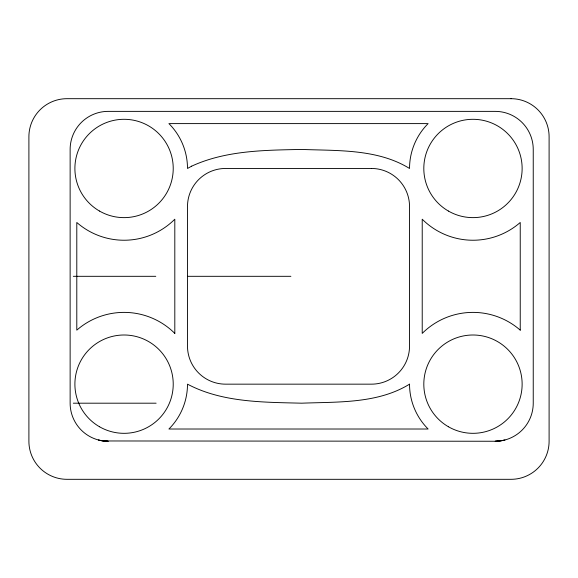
<?xml version="1.0" encoding="UTF-8"?>
<svg xmlns="http://www.w3.org/2000/svg" width="578" height="578" viewBox="0 0 578 578"><rect width="100%" height="100%" fill="white"/><g stroke="black" fill="none" stroke-linecap="round" stroke-linejoin="round"><path stroke-width="0.87" d="M504.984 439.966L503.597 440.313M503.857 440.248L502.412 440.559M503.474 440.342L495.18 441.252L103.513 440.963M502.152 440.609L501.603 440.711M501.321 440.754L500.129 440.927M499.869 440.963L495.18 441.252A38.061 38.061 0 0 0 533.241 403.191L533.241 149.435A38.061 38.061 0 0 0 495.18 111.373L108.202 111.373A38.061 38.061 0 0 0 70.133 149.435L70.133 403.191A38.061 38.061 0 0 0 108.202 441.252L102.082 440.761L103.245 440.927M73.305 276.313L155.778 276.313M187.496 276.313L290.886 276.313M73.305 403.191L156.125 403.191M101.894 440.725L99.9 440.342M101.771 440.711L101.222 440.609M100.962 440.559L99.163 440.169M98.997 440.125L98.39 439.966M409.535 384.16C377.6 403.827 337.805 401.775 301.687 403.191C263.308 402.194 222.313 402.591 187.496 384.16A63.435 63.435 0 0 1 168.913 429.013L428.117 429.013A63.435 63.435 0 0 1 409.535 384.16M191.658 166.161L187.496 168.465A63.435 63.435 0 0 0 168.913 123.605L428.117 123.605A63.435 63.435 0 0 0 409.535 168.465C377.6 148.792 337.805 150.844 301.687 149.435C264.717 150.193 225.89 150.367 191.658 166.161M511.039 98.686L66.961 98.686A38.061 38.061 0 0 0 28.9 136.748L28.9 441.252A38.061 38.061 0 0 0 66.961 479.314L511.039 479.314A38.061 38.061 0 0 0 549.1 441.252L549.1 136.748A38.061 38.061 0 0 0 511.039 98.686M371.473 168.465L225.565 168.465A38.061 38.061 0 0 0 187.496 206.527L187.496 346.092A38.061 38.061 0 0 0 225.565 384.16L371.473 384.16A38.061 38.061 0 0 0 409.535 346.092L409.535 206.527A38.061 38.061 0 0 0 371.473 168.465M520.236 330.146L520.236 222.479A71.773 71.773 0 0 1 422.222 219.214L422.222 333.405A71.773 71.773 0 0 1 520.236 330.146M174.809 333.405L174.809 219.214A71.773 71.773 0 0 1 76.795 222.479L76.795 330.146A71.773 71.773 0 0 1 174.809 333.405M448.391 211.042A49.166 49.166 0 0 0 522.136 168.465A49.166 49.166 0 0 0 448.391 125.888A49.166 49.166 0 0 0 448.391 211.042M448.391 426.737A49.166 49.166 0 0 0 522.136 384.16A49.166 49.166 0 0 0 448.391 341.584A49.166 49.166 0 0 0 448.391 426.737M99.474 211.042A49.166 49.166 0 0 0 173.227 168.465A49.166 49.166 0 0 0 99.474 125.888A49.166 49.166 0 0 0 99.474 211.042M99.474 426.737A49.166 49.166 0 0 0 173.227 384.16A49.166 49.166 0 0 0 99.474 341.584A49.166 49.166 0 0 0 99.474 426.737"/></g></svg>
